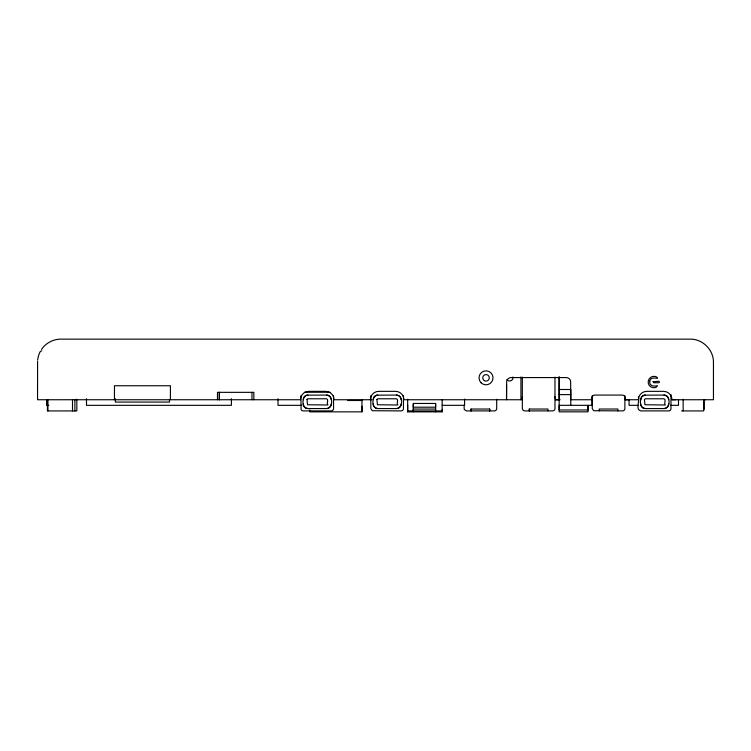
<?xml version="1.0" encoding="UTF-8"?>
<svg xmlns="http://www.w3.org/2000/svg" width="751" height="751" viewBox="0 0 751 751"><rect width="100%" height="100%" fill="white"/><g stroke="black" fill="none" stroke-linecap="round" stroke-linejoin="round"><path stroke-width="1.13" d="M46.872 405.333L46.872 399.739L46.872 405.333L48.74 405.333M115.391 398.743L115.391 402.067L169.463 402.067L169.463 399.739M251.97 399.739L251.97 392.341M253.838 399.739L253.838 392.341L217.48 392.341L217.48 399.739M309.778 409.99L309.778 411.848L361.982 411.858L361.982 399.739M442.161 399.739L442.161 411.858L407.662 411.858L407.662 399.232M413.257 410.928L413.257 404.404M435.636 404.404L435.636 411.858M464.062 405.071L464.24 409.455L466.399 410.9L494.365 410.9A2.328 2.328 0 0 0 496.693 408.563L496.693 399.241M464.578 399.044L464.578 405.333L442.161 405.333M471.055 409.032L471.055 410.9L471.055 409.032L489.699 409.032L489.699 410.9L489.699 409.032M506.531 385.028L506.531 399.739L506.69 381.02A4.666 4.666 0 0 1 511.196 377.565L566.123 377.565A4.666 4.666 0 0 1 570.629 381.02L570.788 399.739L592.023 399.739L592.023 397.87A2.797 2.797 0 0 1 594.82 395.073L622.316 395.082A2.797 2.797 0 0 1 625.114 397.88L625.114 399.739L638.406 399.739A8.392 8.392 0 0 1 646.789 391.346L663.574 391.346A8.392 8.392 0 0 1 671.967 399.739L675.693 399.739M520.931 399.739L520.931 376.946M522.33 377.115L522.33 408.563L523.015 410.215L524.667 410.9L552.633 410.9A2.328 2.328 0 0 0 554.961 408.563L554.961 377.115M529.324 409.032L529.324 410.9L529.324 409.032L547.967 409.032L547.967 410.9M570.788 405.333L570.788 389.487L559.157 389.487M588.061 405.324L588.061 409.98L559.157 409.99L559.157 405.324L592.023 405.333L592.023 397.363M592.257 395.749L592.257 408.563L593.694 410.722L622.551 410.9A2.328 2.328 0 0 0 624.879 408.563L624.879 395.749M599.242 410.9L599.242 409.032L617.895 409.032L617.895 410.9M37.578 361.306L37.55 399.739L300.456 399.739A8.392 8.392 0 0 1 308.839 391.346L325.624 391.346A8.392 8.392 0 0 1 334.017 399.739L371.661 399.739M303.244 399.729L304.268 396.8L306.877 395.157L326.554 395.073C333.369 395.27 333.444 408.337 326.554 408.563L307.91 408.563C303.545 408.61 302.249 403.165 303.244 399.729A4.666 4.666 0 0 1 307.91 395.073M373.172 399.739L374.186 396.8L376.795 395.167L396.472 395.073C403.287 395.279 403.362 408.347 396.472 408.563L377.828 408.563C373.463 408.61 372.167 403.174 373.172 399.739A4.666 4.666 0 0 1 377.828 395.073M640.678 399.739L641.701 396.8L644.302 395.167L663.987 395.073C670.803 395.279 670.878 408.347 663.987 408.563L645.344 408.563C640.978 408.61 639.683 403.174 640.678 399.739A4.666 4.666 0 0 1 645.344 395.073M37.663 360.114L37.803 359.025A23.309 23.309 0 0 1 40.301 351.459L41.831 350.792M41.474 349.497C45.708 343.066 53.283 339.048 60.981 339.142L690.141 339.142C702.598 338.823 713.76 349.994 713.45 362.451L713.45 399.739L671.967 399.739M304.418 392.247L330.055 392.247M559.157 394.613L570.722 394.613M554.792 396.528A8.392 8.392 0 0 1 555.43 399.739L559.157 399.739L559.157 376.946L559.157 411.848L588.061 411.848L588.061 406.263M625.348 399.739L629.075 399.739M555.43 399.739L560.124 399.739M347.769 400.499L361.982 400.499M301.836 405.324L278.001 405.324L278.001 398.725M638.275 405.333L629.075 405.333L629.075 399.635M670.446 405.333L678.491 405.333L678.491 399.635M435.636 409.06L413.257 409.06L413.257 411.858M407.662 410.928L442.161 410.928M681.608 410.928L703.678 410.928L703.678 399.739M704.138 399.71L705.058 399.739L704.138 399.71L704.156 409.455M683.147 399.269L683.166 410.928M670.981 394.585L670.981 408.563A2.328 2.328 0 0 1 668.653 410.9L640.678 410.9C635.055 409.398 640.124 400.63 638.35 396.913M442.161 409.53L442.161 411.858M407.662 404.864L407.662 411.858M403.465 395.749L403.465 408.563A2.328 2.328 0 0 1 401.137 410.9L372.28 410.722L370.834 408.563L370.834 395.749M361.982 406.263L361.982 411.848M333.547 395.739L333.547 408.563A2.328 2.328 0 0 1 331.219 410.891L303.244 410.891A2.328 2.328 0 0 1 301.095 409.455L300.916 395.739M231.392 398.725L231.392 405.324L86.496 405.343L86.496 398.734M170.402 399.739L170.402 385.751L114.462 385.751L114.462 399.739M76.837 399.232L76.846 410.928L47.426 410.928L47.426 405.333M74.893 399.485L74.893 410.928M72.509 399.485L72.509 410.928M47.951 399.739L47.951 410.928M401.137 403.907A4.666 4.666 0 0 1 396.472 408.563M377.828 408.563A4.666 4.666 0 0 1 373.172 403.907M396.472 395.073A4.666 4.666 0 0 1 401.137 399.739M668.653 403.907A4.666 4.666 0 0 1 663.987 408.563M645.344 408.563A4.666 4.666 0 0 1 640.678 403.907M663.987 395.073A4.666 4.666 0 0 1 668.653 399.739M331.219 403.897A4.666 4.666 0 0 1 326.554 408.563M307.91 408.563A4.666 4.666 0 0 1 303.244 403.897M326.554 395.073A4.666 4.666 0 0 1 331.219 399.729M591.788 399.739A8.392 8.392 0 0 1 592.426 396.528M522.508 396.528A8.392 8.392 0 0 0 521.87 399.739L403.935 399.739A8.392 8.392 0 0 0 395.542 391.346L378.767 391.346A8.392 8.392 0 0 0 370.374 399.739M512.895 376.983A3.267 3.267 0 0 1 506.925 379.462M219.348 392.341L219.348 399.739L219.348 392.341M649.718 381.17C648.751 386.052 654.431 386.803 657.378 385.62C657.097 388.596 651.427 388.117 649.84 386.061A5.698 5.698 0 0 1 648.301 383.179C647.409 379.424 651.023 375.669 654.806 376.411A5.567 5.567 0 0 1 657.256 377.443L657.397 378.438C654.91 377.978 650.366 377.021 649.718 381.17M306.999 399.494L307.506 404.742L327.934 404.996C326.056 403.831 329.182 399.523 326.554 398.772L307.91 398.772L306.999 399.494M376.918 399.504L377.424 404.742L397.852 405.005C395.974 403.841 399.1 399.532 396.472 398.781L377.828 398.781L376.918 399.504M644.433 399.504L644.94 404.742L665.367 405.005C663.49 403.841 666.616 399.532 663.987 398.781L645.344 398.781L644.433 399.504M653.126 381.743L653.802 382.747L658.834 382.747L659.556 382.024L658.834 381.292L653.126 381.743M435.636 403.465L413.257 403.465L413.257 407.202L435.636 407.202L435.636 403.465M484.386 380.654A3.267 3.267 0 0 0 489.286 377.828A3.267 3.267 0 0 0 484.386 375.002A3.267 3.267 0 0 0 484.386 380.654M481.072 382.775A6.994 6.994 0 0 0 492.769 379.64A6.994 6.994 0 0 0 484.207 371.078A6.994 6.994 0 0 0 481.072 382.775"/></g></svg>
